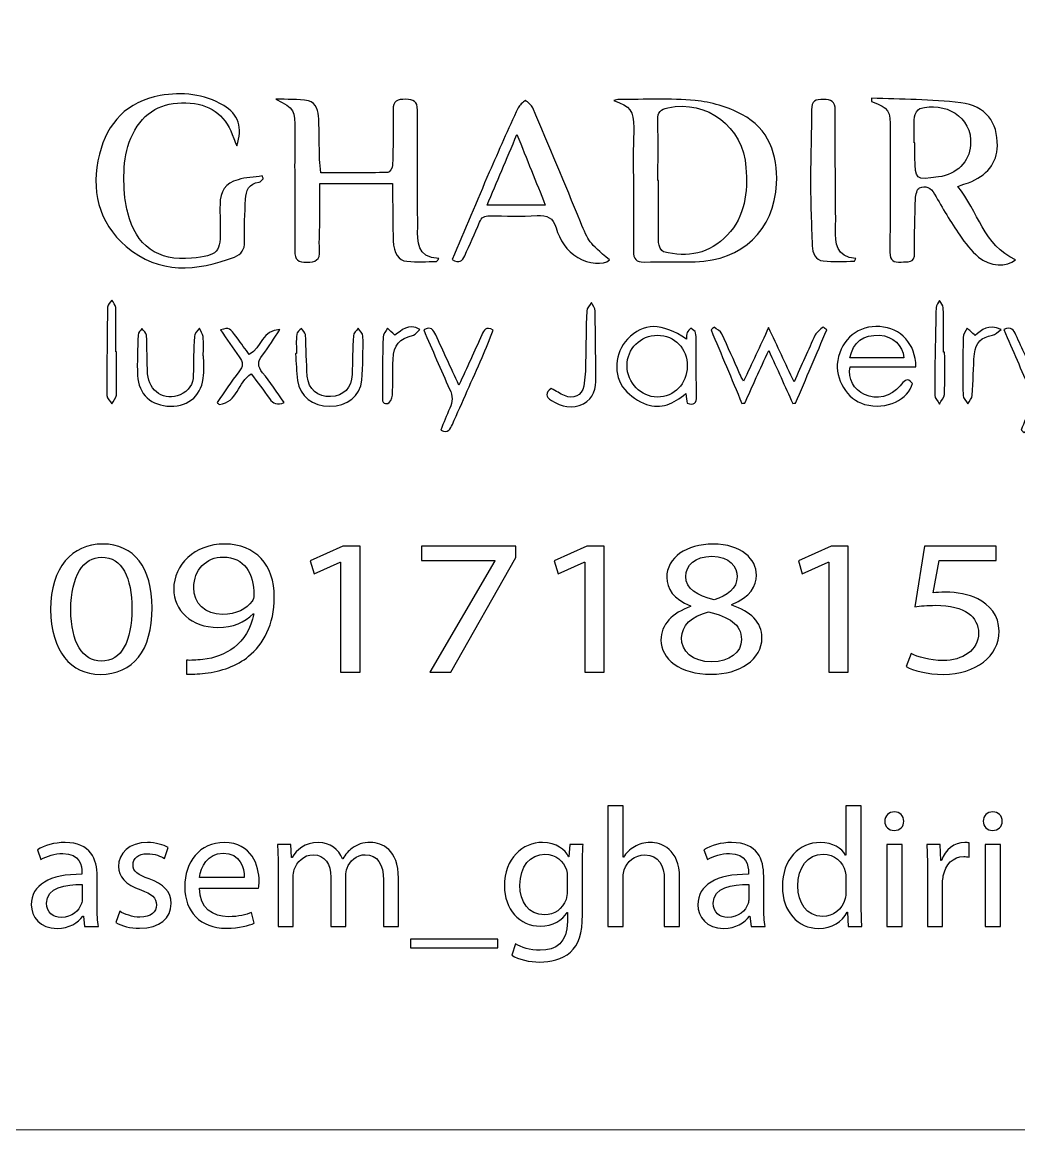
# Model space of a CAD drawing. Header units: millimetres. Extents: x -576 to 618, y 160 to 343.
# Drawn here: x 70.22 to 87.77, y 263.5 to 283 of the extents above; entities that cross this region are included whole.
import ezdxf

# ---------------------------------------------------------------- set-up
doc = ezdxf.new("R2010")
doc.units = ezdxf.units.MM
doc.header["$MEASUREMENT"] = 0
doc.layers.add('Layer 1', color=7, linetype='Continuous')

msp = doc.modelspace()

# ---------------------------------------------------------------- linework, layer by layer
at = {"layer": 'Layer 1', "color": 250, "lineweight": 18}
msp.add_open_spline([(63.3217, 303.3001), (63.3217, 303.3001), (97.1517, 303.3001), (97.1517, 303.3001), (98.7957, 303.3001), (100.1367, 301.9591), (100.1367, 300.3151), (100.1367, 300.3151), (100.1367, 266.4851), (100.1367, 266.4851), (100.1367, 264.8411), (98.7957, 263.5001), (97.1517, 263.5001), (97.1517, 263.5001), (63.3217, 263.5001), (63.3217, 263.5001), (61.6777, 263.5001), (60.3367, 264.8411), (60.3367, 266.4851), (60.3367, 266.4851), (60.3367, 300.3151), (60.3367, 300.3151), (60.3367, 301.9591), (61.6777, 303.3001), (63.3217, 303.3001)], degree=3, knots=[0, 0, 0, 0, 0.125, 0.125, 0.125, 0.25, 0.25, 0.25, 0.375, 0.375, 0.375, 0.5, 0.5, 0.5, 0.625, 0.625, 0.625, 0.75, 0.75, 0.75, 0.875, 0.875, 0.875, 1, 1, 1, 1], dxfattribs=at)
at = {"layer": 'Layer 1', "color": 230}
for points, knots in [([(73.998, 280.8265), (73.9802, 280.87), (73.9593, 280.9121), (73.9449, 280.9566), (73.8239, 281.3286), (73.5755, 281.5452), (73.1805, 281.5773), (72.7618, 281.6116), (72.4192, 281.4771), (72.2039, 281.1002), (71.9911, 280.7283), (71.9954, 280.3196), (72.0305, 279.9099), (72.0383, 279.8203), (72.0613, 279.7317), (72.0822, 279.644), (72.2174, 279.0684), (72.6126, 278.7875), (73.2026, 278.8465), (73.6778, 278.8946), (73.7172, 278.9389), (73.7072, 279.4122), (73.7047, 279.5367), (73.7028, 279.6616), (73.7044, 279.786), (73.7066, 280.0269), (73.7958, 280.1642), (74.0211, 280.2287), (74.158, 280.2678), (74.3044, 280.2733), (74.4463, 280.2939), (74.4529, 280.2768), (74.4594, 280.2602), (74.466, 280.2431), (74.442, 280.2222), (74.4195, 280.1851), (74.3933, 280.1826), (74.2111, 280.1632), (74.1606, 280.0366), (74.153, 279.8852), (74.1406, 279.6365), (74.13, 279.3869), (74.1353, 279.1376), (74.1381, 278.9966), (74.086, 278.9158), (73.958, 278.8674), (73.2912, 278.6141), (72.6332, 278.5564), (72.0526, 279.0524), (71.5524, 279.4802), (71.4298, 280.0547), (71.5812, 280.6756), (71.7172, 281.2321), (72.0716, 281.6081), (72.651, 281.709), (73.0355, 281.776), (73.4198, 281.7408), (73.7689, 281.5352), (74.0223, 281.3853), (74.1153, 281.138), (73.998, 280.8265)], [0, 0, 0, 0, 0.05, 0.05, 0.05, 0.1, 0.1, 0.1, 0.15, 0.15, 0.15, 0.2, 0.2, 0.2, 0.25, 0.25, 0.25, 0.3, 0.3, 0.3, 0.35, 0.35, 0.35, 0.4, 0.4, 0.4, 0.45, 0.45, 0.45, 0.5, 0.5, 0.5, 0.55, 0.55, 0.55, 0.6, 0.6, 0.6, 0.65, 0.65, 0.65, 0.7, 0.7, 0.7, 0.75, 0.75, 0.75, 0.8, 0.8, 0.8, 0.85, 0.85, 0.85, 0.9, 0.9, 0.9, 0.95, 0.95, 0.95, 1, 1, 1, 1]), ([(77.5177, 278.7875), (77.3436, 278.7875), (77.1686, 278.776), (76.996, 278.7913), (76.8466, 278.8043), (76.7627, 278.9345), (76.7542, 279.1517), (76.7436, 279.4234), (76.7455, 279.6958), (76.7427, 279.9682), (76.7421, 280.029), (76.7427, 280.0899), (76.7427, 280.1601), (76.7427, 280.1601), (75.4625, 280.1601), (75.4625, 280.1601), (75.4625, 279.9494), (75.4638, 279.7466), (75.4622, 279.5442), (75.4606, 279.357), (75.4457, 279.1694), (75.4563, 278.9828), (75.4659, 278.8088), (75.3861, 278.7776), (75.2335, 278.7766), (75.0831, 278.7753), (75.0185, 278.8159), (75.0204, 278.976), (75.0254, 279.4746), (75.0191, 279.9738), (75.0185, 280.4727), (75.0185, 280.6771), (75.0229, 280.8811), (75.0232, 281.0852), (75.0238, 281.4611), (75.0176, 281.4702), (74.6865, 281.6478), (74.8784, 281.639), (75.0746, 281.6518), (75.2609, 281.6147), (75.4073, 281.5853), (75.4354, 281.4312), (75.4413, 281.2977), (75.4519, 281.0596), (75.4516, 280.8215), (75.4581, 280.5835), (75.4603, 280.5108), (75.4697, 280.439), (75.4769, 280.3497), (75.8787, 280.3497), (76.2687, 280.347), (76.6584, 280.3554), (76.6884, 280.356), (76.7402, 280.4369), (76.7417, 280.4818), (76.7517, 280.8047), (76.7599, 281.1282), (76.7515, 281.4509), (76.7468, 281.6243), (76.8338, 281.6437), (76.9717, 281.6437), (77.1087, 281.6437), (77.181, 281.611), (77.1801, 281.4533), (77.1767, 280.7673), (77.1839, 280.0811), (77.1842, 279.3947), (77.1842, 279.1342), (77.1567, 278.8621), (77.5561, 278.8384), (77.5433, 278.8212), (77.5306, 278.8047), (77.5177, 278.7875)], [0, 0, 0, 0, 0.0416667, 0.0416667, 0.0416667, 0.0833333, 0.0833333, 0.0833333, 0.125, 0.125, 0.125, 0.1666667, 0.1666667, 0.1666667, 0.2083333, 0.2083333, 0.2083333, 0.25, 0.25, 0.25, 0.2916667, 0.2916667, 0.2916667, 0.3333333, 0.3333333, 0.3333333, 0.375, 0.375, 0.375, 0.4166667, 0.4166667, 0.4166667, 0.4583333, 0.4583333, 0.4583333, 0.5, 0.5, 0.5, 0.5416667, 0.5416667, 0.5416667, 0.5833333, 0.5833333, 0.5833333, 0.625, 0.625, 0.625, 0.6666667, 0.6666667, 0.6666667, 0.7083333, 0.7083333, 0.7083333, 0.75, 0.75, 0.75, 0.7916667, 0.7916667, 0.7916667, 0.8333333, 0.8333333, 0.8333333, 0.875, 0.875, 0.875, 0.9166667, 0.9166667, 0.9166667, 0.9583333, 0.9583333, 0.9583333, 1, 1, 1, 1]), ([(77.7905, 278.8221), (78.0117, 279.3426), (78.226, 279.853), (78.4457, 280.361), (78.6098, 280.7401), (78.779, 281.1173), (78.952, 281.4924), (78.9771, 281.5467), (79.0363, 281.585), (79.0797, 281.6306), (79.124, 281.5844), (79.1864, 281.546), (79.2101, 281.4908), (79.494, 280.8247), (79.7755, 280.1575), (80.0507, 279.4877), (80.1976, 279.1304), (80.1917, 279.128), (80.5636, 278.8147), (80.4529, 278.7208), (80.1923, 278.7429), (80.0039, 278.8574), (79.803, 278.9791), (79.6862, 279.1666), (79.621, 279.3804), (79.5661, 279.561), (79.4632, 279.6063), (79.2859, 279.5965), (79.0092, 279.5816), (78.7308, 279.5894), (78.4532, 279.5944), (78.3611, 279.5959), (78.3099, 279.566), (78.2741, 279.4789), (78.192, 279.2802), (78.0984, 279.0864), (78.0123, 278.8895), (77.9721, 278.7975), (77.919, 278.7492), (77.7905, 278.8221)], [0, 0, 0, 0, 0.0769231, 0.0769231, 0.0769231, 0.1538462, 0.1538462, 0.1538462, 0.2307692, 0.2307692, 0.2307692, 0.3076923, 0.3076923, 0.3076923, 0.3846154, 0.3846154, 0.3846154, 0.4615385, 0.4615385, 0.4615385, 0.5384615, 0.5384615, 0.5384615, 0.6153846, 0.6153846, 0.6153846, 0.6923077, 0.6923077, 0.6923077, 0.7692308, 0.7692308, 0.7692308, 0.8461538, 0.8461538, 0.8461538, 0.9230769, 0.9230769, 0.9230769, 1, 1, 1, 1]), ([(80.6398, 281.6248), (80.6707, 281.6304), (80.7013, 281.641), (80.7318, 281.6407), (81.1793, 281.6386), (81.6292, 281.6635), (82.0725, 281.6217), (82.3521, 281.5951), (82.6442, 281.5097), (82.8916, 281.3774), (83.3652, 281.125), (83.5293, 280.6704), (83.5022, 280.1583), (83.4582, 279.3337), (82.9, 278.8076), (82.0709, 278.7852), (81.7715, 278.7768), (81.471, 278.7876), (81.1711, 278.7786), (81.0277, 278.7745), (80.9833, 278.8348), (80.9836, 278.9686), (80.9852, 279.5518), (80.9808, 280.1349), (80.9799, 280.7178), (80.9799, 280.8594), (80.9893, 281.0008), (80.9873, 281.1424), (80.9833, 281.4466), (80.9312, 281.5134), (80.6398, 281.6248)], [0, 0, 0, 0, 0.1, 0.1, 0.1, 0.2, 0.2, 0.2, 0.3, 0.3, 0.3, 0.4, 0.4, 0.4, 0.5, 0.5, 0.5, 0.6, 0.6, 0.6, 0.7, 0.7, 0.7, 0.8, 0.8, 0.8, 0.9, 0.9, 0.9, 1, 1, 1, 1]), ([(81.4142, 280.2117), (81.4142, 280.2117), (81.4227, 280.2117), (81.4227, 280.2117), (81.4227, 279.8494), (81.4188, 279.4869), (81.4267, 279.1246), (81.4282, 279.0663), (81.4723, 278.968), (81.5131, 278.958), (81.9362, 278.8569), (82.3262, 278.9181), (82.6358, 279.2498), (82.9509, 279.587), (82.9958, 280.0073), (82.9642, 280.4407), (82.9115, 281.1646), (82.28, 281.6413), (81.5887, 281.495), (81.4607, 281.4681), (81.4082, 281.4176), (81.4114, 281.2819), (81.4202, 280.9252), (81.4142, 280.5686), (81.4142, 280.2117)], [0, 0, 0, 0, 0.125, 0.125, 0.125, 0.25, 0.25, 0.25, 0.375, 0.375, 0.375, 0.5, 0.5, 0.5, 0.625, 0.625, 0.625, 0.75, 0.75, 0.75, 0.875, 0.875, 0.875, 1, 1, 1, 1]), ([(84.8741, 278.7924), (84.6909, 278.7924), (84.5056, 278.7777), (84.3243, 278.7974), (84.1873, 278.812), (84.1355, 278.9353), (84.1306, 279.0616), (84.1162, 279.4408), (84.1015, 279.8199), (84.1006, 280.1989), (84.1, 280.6183), (84.1187, 281.037), (84.119, 281.4564), (84.1193, 281.6124), (84.1902, 281.6457), (84.3281, 281.6432), (84.4651, 281.6408), (84.5359, 281.6071), (84.5353, 281.451), (84.5324, 280.8165), (84.5402, 280.1821), (84.5433, 279.5475), (84.5437, 279.4854), (84.5424, 279.423), (84.5418, 279.3606), (84.539, 279.111), (84.5465, 278.8679), (84.8997, 278.8402), (84.8913, 278.8245), (84.8825, 278.8086), (84.8741, 278.7924)], [0, 0, 0, 0, 0.1, 0.1, 0.1, 0.2, 0.2, 0.2, 0.3, 0.3, 0.3, 0.4, 0.4, 0.4, 0.5, 0.5, 0.5, 0.6, 0.6, 0.6, 0.7, 0.7, 0.7, 0.8, 0.8, 0.8, 0.9, 0.9, 0.9, 1, 1, 1, 1]), ([(85.1761, 281.6631), (85.6994, 281.6394), (86.2267, 281.6482), (86.7446, 281.5823), (87.1921, 281.5253), (87.397, 281.2382), (87.3908, 280.8248), (87.3864, 280.5249), (87.2026, 280.2906), (86.8815, 280.1758), (86.8301, 280.1574), (86.778, 280.1402), (86.6953, 280.1115), (87.046, 279.6719), (87.1505, 279.0744), (87.709, 278.8173), (87.5587, 278.6831), (87.2557, 278.6965), (87.0582, 278.8672), (86.9315, 278.9761), (86.822, 279.1115), (86.7281, 279.2506), (86.5699, 279.485), (86.4216, 279.7271), (86.2862, 279.9754), (86.2198, 280.0971), (86.125, 280.1255), (86.0219, 280.0865), (85.9786, 280.07), (85.9512, 279.963), (85.9486, 279.8956), (85.9368, 279.5789), (85.9284, 279.2613), (85.9337, 278.9445), (85.9374, 278.7486), (85.8098, 278.7873), (85.6947, 278.7789), (85.5655, 278.7699), (85.4962, 278.8005), (85.4978, 278.9521), (85.5037, 279.6656), (85.4999, 280.3795), (85.5015, 281.0931), (85.5025, 281.4616), (85.4925, 281.4797), (85.1727, 281.6057), (85.1739, 281.6248), (85.1748, 281.6441), (85.1761, 281.6631)], [0, 0, 0, 0, 0.0625, 0.0625, 0.0625, 0.125, 0.125, 0.125, 0.1875, 0.1875, 0.1875, 0.25, 0.25, 0.25, 0.3125, 0.3125, 0.3125, 0.375, 0.375, 0.375, 0.4375, 0.4375, 0.4375, 0.5, 0.5, 0.5, 0.5625, 0.5625, 0.5625, 0.625, 0.625, 0.625, 0.6875, 0.6875, 0.6875, 0.75, 0.75, 0.75, 0.8125, 0.8125, 0.8125, 0.875, 0.875, 0.875, 0.9375, 0.9375, 0.9375, 1, 1, 1, 1]), ([(85.9271, 280.8759), (85.9271, 280.8759), (85.9377, 280.8759), (85.9377, 280.8759), (85.9377, 280.7913), (85.9365, 280.7065), (85.938, 280.622), (85.9453, 280.2229), (85.9455, 280.2229), (86.3542, 280.2775), (86.6732, 280.3202), (86.8968, 280.5433), (86.9187, 280.8363), (86.9568, 281.3546), (86.4475, 281.6026), (86.0254, 281.4816), (85.9821, 281.4691), (85.9361, 281.3867), (85.9318, 281.3331), (85.919, 281.1814), (85.9271, 281.0282), (85.9271, 280.8759)], [0, 0, 0, 0, 0.1428571, 0.1428571, 0.1428571, 0.2857143, 0.2857143, 0.2857143, 0.4285714, 0.4285714, 0.4285714, 0.5714286, 0.5714286, 0.5714286, 0.7142857, 0.7142857, 0.7142857, 0.8571429, 0.8571429, 0.8571429, 1, 1, 1, 1]), ([(78.9324, 281.0237), (78.7455, 280.5825), (78.5786, 280.1879), (78.4073, 279.7828), (78.4073, 279.7828), (79.4313, 279.7828), (79.4313, 279.7828), (79.2663, 280.1931), (79.1093, 280.5838), (78.9324, 281.0237)], [0, 0, 0, 0, 0.3333333, 0.3333333, 0.3333333, 0.6666667, 0.6666667, 0.6666667, 1, 1, 1, 1]), ([(71.8829, 277.1994), (71.8829, 276.9452), (71.8876, 276.6905), (71.8791, 276.4365), (71.8773, 276.3835), (71.8277, 276.3321), (71.7999, 276.2799), (71.7696, 276.3286), (71.7138, 276.3773), (71.7135, 276.4263), (71.711, 276.946), (71.7153, 277.4662), (71.7247, 277.986), (71.7253, 278.0278), (71.7743, 278.069), (71.8011, 278.1101), (71.8242, 278.0665), (71.8664, 278.0235), (71.8676, 277.9794), (71.8738, 277.7196), (71.8705, 277.4593), (71.8705, 277.1994), (71.8705, 277.1994), (71.8829, 277.1994), (71.8829, 277.1994)], [0, 0, 0, 0, 0.125, 0.125, 0.125, 0.25, 0.25, 0.25, 0.375, 0.375, 0.375, 0.5, 0.5, 0.5, 0.625, 0.625, 0.625, 0.75, 0.75, 0.75, 0.875, 0.875, 0.875, 1, 1, 1, 1]), ([(86.4622, 277.1915), (86.4622, 276.9425), (86.4678, 276.6932), (86.4581, 276.4446), (86.4559, 276.3884), (86.401, 276.3344), (86.3705, 276.2792), (86.3411, 276.331), (86.2866, 276.3827), (86.2866, 276.4342), (86.2884, 276.9494), (86.2984, 277.4645), (86.3109, 277.979), (86.3121, 278.0202), (86.3517, 278.0604), (86.3739, 278.101), (86.3963, 278.058), (86.4372, 278.0159), (86.4382, 277.9724), (86.4441, 277.7122), (86.4413, 277.4517), (86.4413, 277.1915), (86.4413, 277.1915), (86.4622, 277.1915), (86.4622, 277.1915)], [0, 0, 0, 0, 0.125, 0.125, 0.125, 0.25, 0.25, 0.25, 0.375, 0.375, 0.375, 0.5, 0.5, 0.5, 0.625, 0.625, 0.625, 0.75, 0.75, 0.75, 0.875, 0.875, 0.875, 1, 1, 1, 1]), ([(79.5364, 276.5547), (79.6209, 276.5075), (79.6917, 276.4595), (79.7688, 276.4264), (79.9261, 276.3588), (80.0727, 276.4258), (80.1073, 276.5943), (80.1354, 276.7309), (80.1376, 276.8739), (80.1414, 277.0149), (80.1495, 277.3144), (80.1473, 277.6142), (80.1595, 277.9138), (80.1616, 277.9656), (80.2153, 278.0159), (80.2453, 278.0664), (80.2671, 278.0161), (80.3067, 277.9659), (80.308, 277.9154), (80.3164, 277.525), (80.317, 277.1347), (80.3213, 276.744), (80.3236, 276.5534), (80.2876, 276.3768), (80.1008, 276.2826), (79.9051, 276.1844), (79.7167, 276.2308), (79.5379, 276.3413), (79.4319, 276.4071), (79.4281, 276.4742), (79.5364, 276.5547)], [0, 0, 0, 0, 0.1, 0.1, 0.1, 0.2, 0.2, 0.2, 0.3, 0.3, 0.3, 0.4, 0.4, 0.4, 0.5, 0.5, 0.5, 0.6, 0.6, 0.6, 0.7, 0.7, 0.7, 0.8, 0.8, 0.8, 0.9, 0.9, 0.9, 1, 1, 1, 1]), ([(81.9155, 277.4208), (81.9202, 277.472), (81.9158, 277.5088), (81.9286, 277.5372), (81.942, 277.5668), (81.9722, 277.5884), (81.9957, 277.6137), (82.0241, 277.5866), (82.0731, 277.5619), (82.078, 277.5307), (82.0915, 277.4473), (82.0874, 277.3616), (82.088, 277.2764), (82.0896, 276.9881), (82.089, 276.6995), (82.0927, 276.4109), (82.0939, 276.2979), (82.0527, 276.252), (81.9301, 276.2948), (81.923, 276.3404), (81.9155, 276.3894), (81.9042, 276.4621), (81.6959, 276.2845), (81.4649, 276.1819), (81.211, 276.2726), (81.0696, 276.3232), (80.9274, 276.4199), (80.8297, 276.5342), (80.6166, 276.7837), (80.6515, 277.1843), (80.878, 277.4205), (81.1573, 277.7126), (81.4786, 277.7169), (81.9155, 277.4208)], [0, 0, 0, 0, 0.0909091, 0.0909091, 0.0909091, 0.1818182, 0.1818182, 0.1818182, 0.2727273, 0.2727273, 0.2727273, 0.3636364, 0.3636364, 0.3636364, 0.4545455, 0.4545455, 0.4545455, 0.5454545, 0.5454545, 0.5454545, 0.6363636, 0.6363636, 0.6363636, 0.7272727, 0.7272727, 0.7272727, 0.8181818, 0.8181818, 0.8181818, 0.9090909, 0.9090909, 0.9090909, 1, 1, 1, 1]), ([(73.4159, 277.1272), (73.4159, 277.0142), (73.4218, 276.9004), (73.4149, 276.7881), (73.394, 276.4458), (73.1675, 276.2361), (72.8296, 276.2398), (72.496, 276.2439), (72.2667, 276.4508), (72.2526, 276.7815), (72.2424, 277.0183), (72.2526, 277.2564), (72.262, 277.4939), (72.2636, 277.5338), (72.3051, 277.5721), (72.3285, 277.6111), (72.3572, 277.5705), (72.4084, 277.5313), (72.4105, 277.4892), (72.4231, 277.2636), (72.4146, 277.0364), (72.4296, 276.8108), (72.4505, 276.4973), (72.7291, 276.3235), (73.0043, 276.4433), (73.1541, 276.5085), (73.2305, 276.6261), (73.2343, 276.7883), (73.2402, 277.0149), (73.238, 277.2411), (73.2521, 277.467), (73.2549, 277.5176), (73.3098, 277.565), (73.341, 277.6142), (73.364, 277.5646), (73.4028, 277.517), (73.4071, 277.4661), (73.4175, 277.354), (73.4102, 277.2402), (73.4102, 277.1272), (73.4102, 277.1272), (73.4159, 277.1272), (73.4159, 277.1272)], [0, 0, 0, 0, 0.0714286, 0.0714286, 0.0714286, 0.1428571, 0.1428571, 0.1428571, 0.2142857, 0.2142857, 0.2142857, 0.2857143, 0.2857143, 0.2857143, 0.3571429, 0.3571429, 0.3571429, 0.4285714, 0.4285714, 0.4285714, 0.5, 0.5, 0.5, 0.5714286, 0.5714286, 0.5714286, 0.6428571, 0.6428571, 0.6428571, 0.7142857, 0.7142857, 0.7142857, 0.7857143, 0.7857143, 0.7857143, 0.8571429, 0.8571429, 0.8571429, 0.9285714, 0.9285714, 0.9285714, 1, 1, 1, 1]), ([(74.8351, 276.3048), (74.7138, 276.2524), (74.6401, 276.2817), (74.5749, 276.375), (74.4716, 276.5229), (74.3593, 276.6646), (74.251, 276.8087), (74.0233, 276.6696), (74.0068, 276.3058), (73.6945, 276.2693), (73.68, 276.2814), (73.6657, 276.2936), (73.6517, 276.3054), (73.7793, 276.4868), (73.9004, 276.6733), (74.037, 276.8471), (74.1122, 276.9432), (74.1187, 277.0143), (74.0429, 277.1123), (73.9265, 277.263), (73.8236, 277.4246), (73.7122, 277.5853), (73.872, 277.6284), (73.8716, 277.628), (74.0058, 277.4415), (74.0773, 277.3417), (74.1512, 277.2437), (74.2204, 277.1497), (74.4352, 277.2745), (74.4501, 277.5882), (74.7593, 277.59), (74.6576, 277.4393), (74.5631, 277.2827), (74.4514, 277.1397), (74.364, 277.0278), (74.3628, 276.9416), (74.453, 276.8303), (74.5871, 276.6643), (74.705, 276.4855), (74.8351, 276.3048)], [0, 0, 0, 0, 0.0769231, 0.0769231, 0.0769231, 0.1538462, 0.1538462, 0.1538462, 0.2307692, 0.2307692, 0.2307692, 0.3076923, 0.3076923, 0.3076923, 0.3846154, 0.3846154, 0.3846154, 0.4615385, 0.4615385, 0.4615385, 0.5384615, 0.5384615, 0.5384615, 0.6153846, 0.6153846, 0.6153846, 0.6923077, 0.6923077, 0.6923077, 0.7692308, 0.7692308, 0.7692308, 0.8461538, 0.8461538, 0.8461538, 0.9230769, 0.9230769, 0.9230769, 1, 1, 1, 1]), ([(75.0498, 277.1662), (75.0498, 277.2795), (75.043, 277.3937), (75.0539, 277.506), (75.0573, 277.5428), (75.1078, 277.5752), (75.1366, 277.6096), (75.1618, 277.5734), (75.2068, 277.5382), (75.2093, 277.5004), (75.2242, 277.2576), (75.2215, 277.0133), (75.2411, 276.7706), (75.2601, 276.5357), (75.4267, 276.3971), (75.6504, 276.4087), (75.8801, 276.4202), (76.0208, 276.5628), (76.0305, 276.8014), (76.0392, 277.028), (76.0376, 277.2548), (76.0517, 277.481), (76.0545, 277.5272), (76.1069, 277.5703), (76.1362, 277.6146), (76.1659, 277.5687), (76.2208, 277.5225), (76.2211, 277.4761), (76.2226, 277.2162), (76.2245, 276.9547), (76.2005, 276.6964), (76.1743, 276.4158), (75.9428, 276.2402), (75.6386, 276.2405), (75.3303, 276.2408), (75.1091, 276.4121), (75.0704, 276.6923), (75.0492, 276.8486), (75.0445, 277.0074), (75.0326, 277.1653), (75.0383, 277.1656), (75.0439, 277.1659), (75.0498, 277.1662)], [0, 0, 0, 0, 0.0714286, 0.0714286, 0.0714286, 0.1428571, 0.1428571, 0.1428571, 0.2142857, 0.2142857, 0.2142857, 0.2857143, 0.2857143, 0.2857143, 0.3571429, 0.3571429, 0.3571429, 0.4285714, 0.4285714, 0.4285714, 0.5, 0.5, 0.5, 0.5714286, 0.5714286, 0.5714286, 0.6428571, 0.6428571, 0.6428571, 0.7142857, 0.7142857, 0.7142857, 0.7857143, 0.7857143, 0.7857143, 0.8571429, 0.8571429, 0.8571429, 0.9285714, 0.9285714, 0.9285714, 1, 1, 1, 1]), ([(76.7844, 277.4925), (76.9015, 277.5736), (77.0154, 277.7078), (77.2235, 277.5912), (77.1798, 277.5522), (77.1492, 277.5025), (77.1083, 277.4917), (76.8503, 277.4223), (76.7658, 277.3316), (76.7523, 277.0623), (76.7417, 276.8535), (76.7501, 276.6439), (76.7383, 276.4352), (76.7352, 276.3824), (76.6925, 276.2931), (76.6574, 276.2882), (76.5395, 276.2701), (76.5655, 276.3746), (76.5655, 276.4408), (76.5648, 276.7802), (76.5651, 277.1194), (76.5745, 277.4582), (76.5761, 277.5113), (76.6257, 277.5628), (76.6531, 277.6149), (76.6927, 277.5781), (76.7321, 277.5413), (76.7844, 277.4925)], [0, 0, 0, 0, 0.1111111, 0.1111111, 0.1111111, 0.2222222, 0.2222222, 0.2222222, 0.3333333, 0.3333333, 0.3333333, 0.4444444, 0.4444444, 0.4444444, 0.5555556, 0.5555556, 0.5555556, 0.6666667, 0.6666667, 0.6666667, 0.7777778, 0.7777778, 0.7777778, 0.8888889, 0.8888889, 0.8888889, 1, 1, 1, 1]), ([(78.5153, 277.58), (78.4498, 277.4187), (78.3877, 277.2567), (78.3181, 277.0976), (78.1455, 276.7042), (77.9702, 276.312), (77.7948, 275.9198), (77.7605, 275.8431), (77.7281, 275.756), (77.5892, 275.8184), (77.6426, 275.9482), (77.69, 276.0786), (77.7499, 276.2037), (77.8058, 276.3201), (77.802, 276.4231), (77.7474, 276.5419), (77.5892, 276.8846), (77.4432, 277.2328), (77.2904, 277.5835), (77.4176, 277.6558), (77.4617, 277.585), (77.5022, 277.4961), (77.6329, 277.2097), (77.7658, 276.9242), (77.9116, 276.6091), (78.0544, 276.9242), (78.1839, 277.2106), (78.3144, 277.4964), (78.3503, 277.5744), (78.3849, 277.6596), (78.5153, 277.58)], [0, 0, 0, 0, 0.1, 0.1, 0.1, 0.2, 0.2, 0.2, 0.3, 0.3, 0.3, 0.4, 0.4, 0.4, 0.5, 0.5, 0.5, 0.6, 0.6, 0.6, 0.7, 0.7, 0.7, 0.8, 0.8, 0.8, 0.9, 0.9, 0.9, 1, 1, 1, 1]), ([(83.3643, 277.2238), (83.2117, 276.8875), (83.0766, 276.5908), (82.9418, 276.294), (82.9256, 276.2924), (82.909, 276.2912), (82.8925, 276.29), (82.7116, 276.7218), (82.5302, 277.1533), (82.349, 277.5851), (82.368, 277.6004), (82.3864, 277.616), (82.4052, 277.6317), (82.4507, 277.5927), (82.5153, 277.5627), (82.539, 277.5131), (82.6491, 277.2831), (82.7475, 277.0482), (82.8507, 276.8151), (82.8685, 276.7754), (82.8909, 276.738), (82.9225, 276.6784), (83.0694, 276.9945), (83.2068, 277.2903), (83.3634, 277.6266), (83.5191, 277.2925), (83.6576, 276.9945), (83.8099, 276.6675), (83.9424, 276.9633), (84.0585, 277.2322), (84.1846, 277.4965), (84.211, 277.5521), (84.2757, 277.5889), (84.3225, 277.6344), (84.3446, 277.6191), (84.3664, 277.6035), (84.388, 277.588), (84.2045, 277.1561), (84.0208, 276.7243), (83.8373, 276.2931), (83.8205, 276.2922), (83.8033, 276.2912), (83.7868, 276.2906), (83.651, 276.5901), (83.5153, 276.8896), (83.3643, 277.2238)], [0, 0, 0, 0, 0.0666667, 0.0666667, 0.0666667, 0.1333333, 0.1333333, 0.1333333, 0.2, 0.2, 0.2, 0.2666667, 0.2666667, 0.2666667, 0.3333333, 0.3333333, 0.3333333, 0.4, 0.4, 0.4, 0.4666667, 0.4666667, 0.4666667, 0.5333333, 0.5333333, 0.5333333, 0.6, 0.6, 0.6, 0.6666667, 0.6666667, 0.6666667, 0.7333333, 0.7333333, 0.7333333, 0.8, 0.8, 0.8, 0.8666667, 0.8666667, 0.8666667, 0.9333333, 0.9333333, 0.9333333, 1, 1, 1, 1]), ([(85.9568, 276.9359), (85.9568, 276.9359), (84.7971, 276.9359), (84.7971, 276.9359), (84.7599, 276.7187), (84.8589, 276.5362), (85.0529, 276.4448), (85.2607, 276.3465), (85.5175, 276.4071), (85.6804, 276.5989), (85.7449, 276.675), (85.7974, 276.7646), (85.8966, 276.6414), (85.8223, 276.3643), (85.4479, 276.1668), (85.0529, 276.2729), (84.7452, 276.3556), (84.5222, 276.7187), (84.5799, 277.0423), (84.6488, 277.4274), (84.9459, 277.6682), (85.32, 277.6417), (85.6913, 277.6155), (85.9518, 277.3368), (85.9568, 276.9359)], [0, 0, 0, 0, 0.125, 0.125, 0.125, 0.25, 0.25, 0.25, 0.375, 0.375, 0.375, 0.5, 0.5, 0.5, 0.625, 0.625, 0.625, 0.75, 0.75, 0.75, 0.875, 0.875, 0.875, 1, 1, 1, 1]), ([(87.0003, 277.4847), (87.111, 277.5866), (87.2324, 277.6896), (87.4552, 277.5895), (87.3894, 277.5452), (87.351, 277.5012), (87.3054, 277.4921), (87.1055, 277.4522), (87.0069, 277.3692), (86.9862, 277.1598), (86.9628, 276.919), (86.9672, 276.6753), (86.9491, 276.4334), (86.945, 276.3811), (86.897, 276.3317), (86.8692, 276.2809), (86.8399, 276.3311), (86.7863, 276.3807), (86.7857, 276.4316), (86.7791, 276.7704), (86.7806, 277.1096), (86.7878, 277.4484), (86.789, 277.5046), (86.8327, 277.5598), (86.8568, 277.6154), (86.9001, 277.576), (86.9429, 277.5368), (87.0003, 277.4847)], [0, 0, 0, 0, 0.1111111, 0.1111111, 0.1111111, 0.2222222, 0.2222222, 0.2222222, 0.3333333, 0.3333333, 0.3333333, 0.4444444, 0.4444444, 0.4444444, 0.5555556, 0.5555556, 0.5555556, 0.6666667, 0.6666667, 0.6666667, 0.7777778, 0.7777778, 0.7777778, 0.8888889, 0.8888889, 0.8888889, 1, 1, 1, 1]), ([(87.5021, 277.5885), (87.6378, 277.6525), (87.6788, 277.5758), (87.7158, 277.4962), (87.8275, 277.2553), (87.9377, 277.0132), (88.0494, 276.772), (88.07, 276.7271), (88.094, 276.684), (88.1296, 276.6141), (88.2709, 276.9264), (88.3976, 277.2154), (88.5343, 277.4993), (88.5614, 277.5552), (88.6275, 277.5923), (88.6759, 277.6379), (88.6912, 277.626), (88.7061, 277.6138), (88.7218, 277.6019), (88.7114, 277.5611), (88.7071, 277.5174), (88.6906, 277.4796), (88.46, 276.9514), (88.2298, 276.4232), (87.9933, 275.8977), (87.9708, 275.8481), (87.9053, 275.8178), (87.8597, 275.7786), (87.8432, 275.7926), (87.8263, 275.8066), (87.8091, 275.8207), (87.8634, 275.9539), (87.9124, 276.0893), (87.9739, 276.2191), (88.0238, 276.3249), (88.0213, 276.4163), (87.9717, 276.5243), (87.8107, 276.8722), (87.6613, 277.2254), (87.5021, 277.5885)], [0, 0, 0, 0, 0.0769231, 0.0769231, 0.0769231, 0.1538462, 0.1538462, 0.1538462, 0.2307692, 0.2307692, 0.2307692, 0.3076923, 0.3076923, 0.3076923, 0.3846154, 0.3846154, 0.3846154, 0.4615385, 0.4615385, 0.4615385, 0.5384615, 0.5384615, 0.5384615, 0.6153846, 0.6153846, 0.6153846, 0.6923077, 0.6923077, 0.6923077, 0.7692308, 0.7692308, 0.7692308, 0.8461538, 0.8461538, 0.8461538, 0.9230769, 0.9230769, 0.9230769, 1, 1, 1, 1]), ([(81.4066, 277.4898), (81.1071, 277.4917), (80.8696, 277.2539), (80.8696, 276.9519), (80.87, 276.658), (81.1186, 276.4003), (81.4012, 276.4009), (81.7018, 276.4015), (81.9277, 276.6339), (81.9301, 276.9453), (81.9326, 277.2549), (81.7083, 277.4879), (81.4066, 277.4898)], [0, 0, 0, 0, 0.25, 0.25, 0.25, 0.5, 0.5, 0.5, 0.75, 0.75, 0.75, 1, 1, 1, 1]), ([(85.7428, 277.0907), (85.7265, 277.3143), (85.5543, 277.4741), (85.3166, 277.4887), (85.0305, 277.5069), (84.8463, 277.3686), (84.7955, 277.0907), (84.7955, 277.0907), (85.7428, 277.0907), (85.7428, 277.0907)], [0, 0, 0, 0, 0.3333333, 0.3333333, 0.3333333, 0.6666667, 0.6666667, 0.6666667, 1, 1, 1, 1]), ([(72.5079, 272.6904), (72.5079, 271.9363), (72.1759, 271.5197), (71.5924, 271.5197), (71.078, 271.5197), (70.7295, 271.9259), (70.7213, 272.6601), (70.7213, 273.4039), (71.1023, 273.8136), (71.6371, 273.8136), (72.1922, 273.8136), (72.5079, 273.3971), (72.5079, 272.6904)], [0, 0, 0, 0, 0.25, 0.25, 0.25, 0.5, 0.5, 0.5, 0.75, 0.75, 0.75, 1, 1, 1, 1]), ([(73.1126, 271.769), (73.1897, 271.7621), (73.2789, 271.769), (73.4003, 271.779), (73.6068, 271.8034), (73.8015, 271.8748), (73.9513, 271.9943), (74.1258, 272.1275), (74.2512, 272.3219), (74.2998, 272.5846), (74.2998, 272.5846), (74.2877, 272.5846), (74.2877, 272.5846), (74.1419, 272.4345), (73.9314, 272.3459), (73.6677, 272.3459), (73.1937, 272.3459), (72.8898, 272.6464), (72.8898, 273.0251), (72.8898, 273.4448), (73.2505, 273.8136), (73.7894, 273.8136), (74.3282, 273.8136), (74.6605, 273.4448), (74.6605, 272.8785), (74.6605, 272.3902), (74.4658, 272.0489), (74.2066, 271.8373), (74.0041, 271.6701), (73.7245, 271.5677), (73.4408, 271.5403), (73.3114, 271.5232), (73.1978, 271.5197), (73.1126, 271.5232), (73.1126, 271.5232), (73.1126, 271.769), (73.1126, 271.769)], [0, 0, 0, 0, 0.0833333, 0.0833333, 0.0833333, 0.1666667, 0.1666667, 0.1666667, 0.25, 0.25, 0.25, 0.3333333, 0.3333333, 0.3333333, 0.4166667, 0.4166667, 0.4166667, 0.5, 0.5, 0.5, 0.5833333, 0.5833333, 0.5833333, 0.6666667, 0.6666667, 0.6666667, 0.75, 0.75, 0.75, 0.8333333, 0.8333333, 0.8333333, 0.9166667, 0.9166667, 0.9166667, 1, 1, 1, 1]), ([(81.4668, 272.1206), (81.4668, 272.4004), (81.6652, 272.5986), (81.9891, 272.7147), (81.9891, 272.7147), (81.9854, 272.7246), (81.9854, 272.7246), (81.6936, 272.8407), (81.5679, 273.0319), (81.5679, 273.2232), (81.5679, 273.5749), (81.9205, 273.8135), (82.3822, 273.8135), (82.8927, 273.8135), (83.1479, 273.5439), (83.1479, 273.2676), (83.1479, 273.08), (83.0387, 272.8785), (82.7145, 272.7486), (82.7145, 272.7486), (82.7145, 272.7384), (82.7145, 272.7384), (83.0425, 272.6292), (83.2453, 272.4345), (83.2453, 272.1649), (83.2453, 271.7792), (82.8525, 271.52), (82.3501, 271.52), (81.7988, 271.52), (81.4668, 271.7961), (81.4668, 272.1206)], [0, 0, 0, 0, 0.1, 0.1, 0.1, 0.2, 0.2, 0.2, 0.3, 0.3, 0.3, 0.4, 0.4, 0.4, 0.5, 0.5, 0.5, 0.6, 0.6, 0.6, 0.7, 0.7, 0.7, 0.8, 0.8, 0.8, 0.9, 0.9, 0.9, 1, 1, 1, 1]), ([(75.8281, 273.4961), (75.8281, 273.4961), (75.82, 273.4961), (75.82, 273.4961), (75.82, 273.4961), (75.3623, 273.288), (75.3623, 273.288), (75.3623, 273.288), (75.2933, 273.5167), (75.2933, 273.5167), (75.2933, 273.5167), (75.8686, 273.776), (75.8686, 273.776), (75.8686, 273.776), (76.1725, 273.776), (76.1725, 273.776), (76.1725, 273.776), (76.1725, 271.5573), (76.1725, 271.5573), (76.1725, 271.5573), (75.8281, 271.5573), (75.8281, 271.5573), (75.8281, 271.5573), (75.8281, 273.4961), (75.8281, 273.4961)], [0, 0, 0, 0, 0.125, 0.125, 0.125, 0.25, 0.25, 0.25, 0.375, 0.375, 0.375, 0.5, 0.5, 0.5, 0.625, 0.625, 0.625, 0.75, 0.75, 0.75, 0.875, 0.875, 0.875, 1, 1, 1, 1]), ([(78.9124, 273.7761), (78.9124, 273.7761), (78.9124, 273.578), (78.9124, 273.578), (78.9124, 273.578), (77.7657, 271.5574), (77.7657, 271.5574), (77.7657, 271.5574), (77.3972, 271.5574), (77.3972, 271.5574), (77.3972, 271.5574), (78.5397, 273.5203), (78.5397, 273.5203), (78.5397, 273.5203), (78.5397, 273.5269), (78.5397, 273.5269), (78.5397, 273.5269), (77.2512, 273.5269), (77.2512, 273.5269), (77.2512, 273.5269), (77.2512, 273.7761), (77.2512, 273.7761), (77.2512, 273.7761), (78.9124, 273.7761), (78.9124, 273.7761)], [0, 0, 0, 0, 0.125, 0.125, 0.125, 0.25, 0.25, 0.25, 0.375, 0.375, 0.375, 0.5, 0.5, 0.5, 0.625, 0.625, 0.625, 0.75, 0.75, 0.75, 0.875, 0.875, 0.875, 1, 1, 1, 1]), ([(80.1246, 273.4961), (80.1246, 273.4961), (80.1164, 273.4961), (80.1164, 273.4961), (80.1164, 273.4961), (79.6587, 273.288), (79.6587, 273.288), (79.6587, 273.288), (79.5899, 273.5167), (79.5899, 273.5167), (79.5899, 273.5167), (80.1652, 273.776), (80.1652, 273.776), (80.1652, 273.776), (80.4691, 273.776), (80.4691, 273.776), (80.4691, 273.776), (80.4691, 271.5573), (80.4691, 271.5573), (80.4691, 271.5573), (80.1246, 271.5573), (80.1246, 271.5573), (80.1246, 271.5573), (80.1246, 273.4961), (80.1246, 273.4961)], [0, 0, 0, 0, 0.125, 0.125, 0.125, 0.25, 0.25, 0.25, 0.375, 0.375, 0.375, 0.5, 0.5, 0.5, 0.625, 0.625, 0.625, 0.75, 0.75, 0.75, 0.875, 0.875, 0.875, 1, 1, 1, 1]), ([(84.4212, 273.4961), (84.4212, 273.4961), (84.4132, 273.4961), (84.4132, 273.4961), (84.4132, 273.4961), (83.9554, 273.288), (83.9554, 273.288), (83.9554, 273.288), (83.8865, 273.5167), (83.8865, 273.5167), (83.8865, 273.5167), (84.4618, 273.776), (84.4618, 273.776), (84.4618, 273.776), (84.7657, 273.776), (84.7657, 273.776), (84.7657, 273.776), (84.7657, 271.5573), (84.7657, 271.5573), (84.7657, 271.5573), (84.4212, 271.5573), (84.4212, 271.5573), (84.4212, 271.5573), (84.4212, 273.4961), (84.4212, 273.4961)], [0, 0, 0, 0, 0.125, 0.125, 0.125, 0.25, 0.25, 0.25, 0.375, 0.375, 0.375, 0.5, 0.5, 0.5, 0.625, 0.625, 0.625, 0.75, 0.75, 0.75, 0.875, 0.875, 0.875, 1, 1, 1, 1]), ([(87.3678, 273.5235), (87.3678, 273.5235), (86.3628, 273.5235), (86.3628, 273.5235), (86.3628, 273.5235), (86.2617, 272.9535), (86.2617, 272.9535), (86.3223, 272.96), (86.3791, 272.9672), (86.4764, 272.9672), (86.6789, 272.9672), (86.8814, 272.9298), (87.0437, 272.8477), (87.2502, 272.7488), (87.4203, 272.5575), (87.4203, 272.2777), (87.4203, 271.8439), (87.011, 271.5198), (86.44, 271.5198), (86.1523, 271.5198), (85.9092, 271.5882), (85.7834, 271.6564), (85.7834, 271.6564), (85.8727, 271.8848), (85.8727, 271.8848), (85.9822, 271.8302), (86.1969, 271.762), (86.4359, 271.762), (86.7722, 271.762), (87.0599, 271.9463), (87.0599, 272.2434), (87.0559, 272.5301), (86.8287, 272.7351), (86.302, 272.7351), (86.1523, 272.7351), (86.035, 272.7213), (85.9376, 272.7111), (85.9376, 272.7111), (86.1077, 273.7763), (86.1077, 273.7763), (86.1077, 273.7763), (87.3678, 273.7763), (87.3678, 273.7763), (87.3678, 273.7763), (87.3678, 273.5235), (87.3678, 273.5235)], [0, 0, 0, 0, 0.0666667, 0.0666667, 0.0666667, 0.1333333, 0.1333333, 0.1333333, 0.2, 0.2, 0.2, 0.2666667, 0.2666667, 0.2666667, 0.3333333, 0.3333333, 0.3333333, 0.4, 0.4, 0.4, 0.4666667, 0.4666667, 0.4666667, 0.5333333, 0.5333333, 0.5333333, 0.6, 0.6, 0.6, 0.6666667, 0.6666667, 0.6666667, 0.7333333, 0.7333333, 0.7333333, 0.8, 0.8, 0.8, 0.8666667, 0.8666667, 0.8666667, 0.9333333, 0.9333333, 0.9333333, 1, 1, 1, 1]), ([(71.078, 272.6564), (71.078, 272.0795), (71.2885, 271.7521), (71.6128, 271.7521), (71.9772, 271.7521), (72.1516, 272.1103), (72.1516, 272.6769), (72.1516, 273.223), (71.9856, 273.5814), (71.6168, 273.5814), (71.3048, 273.5814), (71.078, 273.2607), (71.078, 272.6564)], [0, 0, 0, 0, 0.25, 0.25, 0.25, 0.5, 0.5, 0.5, 0.75, 0.75, 0.75, 1, 1, 1, 1]), ([(73.2425, 273.0457), (73.2425, 272.769), (73.4408, 272.5746), (73.7488, 272.5746), (73.9879, 272.5746), (74.1744, 272.6736), (74.2674, 272.8064), (74.2877, 272.8339), (74.2998, 272.8682), (74.2998, 272.916), (74.2998, 273.2947), (74.1339, 273.5852), (73.761, 273.5852), (73.4571, 273.5852), (73.2425, 273.3596), (73.2425, 273.0457)], [0, 0, 0, 0, 0.2, 0.2, 0.2, 0.4, 0.4, 0.4, 0.6, 0.6, 0.6, 0.8, 0.8, 0.8, 1, 1, 1, 1]), ([(81.9043, 273.2435), (81.9043, 273.0217), (82.103, 272.9022), (82.4065, 272.8342), (82.6334, 272.8991), (82.8078, 273.0354), (82.8078, 273.2369), (82.8078, 273.4145), (82.682, 273.5986), (82.3622, 273.5986), (82.0665, 273.5986), (81.9043, 273.4348), (81.9043, 273.2435)], [0, 0, 0, 0, 0.25, 0.25, 0.25, 0.5, 0.5, 0.5, 0.75, 0.75, 0.75, 1, 1, 1, 1]), ([(82.8848, 272.134), (82.8848, 272.4039), (82.6621, 272.5336), (82.3052, 272.6189), (81.9975, 272.544), (81.8316, 272.3733), (81.8316, 272.1615), (81.8194, 271.9365), (82.0219, 271.7383), (82.3579, 271.7383), (82.678, 271.7383), (82.8848, 271.9056), (82.8848, 272.134)], [0, 0, 0, 0, 0.25, 0.25, 0.25, 0.5, 0.5, 0.5, 0.75, 0.75, 0.75, 1, 1, 1, 1]), ([(80.5321, 269.2023), (80.5321, 269.2023), (80.802, 269.2023), (80.802, 269.2023), (80.802, 269.2023), (80.802, 268.299), (80.802, 268.299), (80.802, 268.299), (80.8082, 268.299), (80.8082, 268.299), (80.851, 268.3742), (80.9184, 268.4401), (81.0014, 268.4847), (81.0809, 268.5296), (81.1758, 268.5592), (81.2772, 268.5592), (81.4762, 268.5592), (81.7954, 268.4401), (81.7954, 267.9405), (81.7954, 267.9405), (81.7954, 267.0794), (81.7954, 267.0794), (81.7954, 267.0794), (81.5256, 267.0794), (81.5256, 267.0794), (81.5256, 267.0794), (81.5256, 267.9106), (81.5256, 267.9106), (81.5256, 268.1436), (81.4366, 268.3411), (81.182, 268.3411), (81.0073, 268.3411), (80.8694, 268.2214), (80.8204, 268.0778), (80.8051, 268.0423), (80.802, 268.0032), (80.802, 267.9524), (80.802, 267.9524), (80.802, 267.0794), (80.802, 267.0794), (80.802, 267.0794), (80.5321, 267.0794), (80.5321, 267.0794), (80.5321, 267.0794), (80.5321, 269.2023), (80.5321, 269.2023)], [0, 0, 0, 0, 0.0666667, 0.0666667, 0.0666667, 0.1333333, 0.1333333, 0.1333333, 0.2, 0.2, 0.2, 0.2666667, 0.2666667, 0.2666667, 0.3333333, 0.3333333, 0.3333333, 0.4, 0.4, 0.4, 0.4666667, 0.4666667, 0.4666667, 0.5333333, 0.5333333, 0.5333333, 0.6, 0.6, 0.6, 0.6666667, 0.6666667, 0.6666667, 0.7333333, 0.7333333, 0.7333333, 0.8, 0.8, 0.8, 0.8666667, 0.8666667, 0.8666667, 0.9333333, 0.9333333, 0.9333333, 1, 1, 1, 1]), ([(84.9938, 269.2024), (84.9938, 269.2024), (84.9938, 267.4532), (84.9938, 267.4532), (84.9938, 267.3247), (84.9969, 267.1781), (85.006, 267.0794), (85.006, 267.0794), (84.7638, 267.0794), (84.7638, 267.0794), (84.7638, 267.0794), (84.7516, 267.3306), (84.7516, 267.3306), (84.7516, 267.3306), (84.7454, 267.3306), (84.7454, 267.3306), (84.6627, 267.169), (84.4818, 267.0467), (84.2393, 267.0467), (83.8808, 267.0467), (83.6047, 267.3425), (83.6047, 267.7821), (83.6016, 268.2635), (83.9086, 268.5593), (84.2702, 268.5593), (84.4971, 268.5593), (84.6505, 268.4548), (84.7176, 268.3381), (84.7176, 268.3381), (84.7238, 268.3381), (84.7238, 268.3381), (84.7238, 268.3381), (84.7238, 269.2024), (84.7238, 269.2024), (84.7238, 269.2024), (84.9938, 269.2024), (84.9938, 269.2024)], [0, 0, 0, 0, 0.0833333, 0.0833333, 0.0833333, 0.1666667, 0.1666667, 0.1666667, 0.25, 0.25, 0.25, 0.3333333, 0.3333333, 0.3333333, 0.4166667, 0.4166667, 0.4166667, 0.5, 0.5, 0.5, 0.5833333, 0.5833333, 0.5833333, 0.6666667, 0.6666667, 0.6666667, 0.75, 0.75, 0.75, 0.8333333, 0.8333333, 0.8333333, 0.9166667, 0.9166667, 0.9166667, 1, 1, 1, 1]), ([(85.7423, 268.9332), (85.7451, 268.8434), (85.6777, 268.7717), (85.5704, 268.7717), (85.4753, 268.7717), (85.4079, 268.8434), (85.4079, 268.9332), (85.4079, 269.0259), (85.4784, 269.0974), (85.5764, 269.0974), (85.6777, 269.0974), (85.7423, 269.0259), (85.7423, 268.9332)], [0, 0, 0, 0, 0.25, 0.25, 0.25, 0.5, 0.5, 0.5, 0.75, 0.75, 0.75, 1, 1, 1, 1]), ([(87.4749, 268.9332), (87.478, 268.8434), (87.4103, 268.7717), (87.303, 268.7717), (87.2082, 268.7717), (87.1408, 268.8434), (87.1408, 268.9332), (87.1408, 269.0259), (87.2113, 269.0974), (87.3092, 269.0974), (87.4103, 269.0974), (87.4749, 269.0259), (87.4749, 268.9332)], [0, 0, 0, 0, 0.25, 0.25, 0.25, 0.5, 0.5, 0.5, 0.75, 0.75, 0.75, 1, 1, 1, 1]), ([(71.32, 267.0794), (71.32, 267.0794), (71.2985, 267.262), (71.2985, 267.262), (71.2985, 267.262), (71.2891, 267.262), (71.2891, 267.262), (71.2064, 267.1484), (71.047, 267.0465), (70.8355, 267.0465), (70.535, 267.0465), (70.3818, 267.2526), (70.3818, 267.4621), (70.3818, 267.8118), (70.7007, 268.0033), (71.2738, 268.0002), (71.2738, 268.0002), (71.2738, 268.0302), (71.2738, 268.0302), (71.2738, 268.1497), (71.2401, 268.365), (70.9366, 268.365), (70.7986, 268.365), (70.6548, 268.3232), (70.5503, 268.2573), (70.5503, 268.2573), (70.4891, 268.4308), (70.4891, 268.4308), (70.6117, 268.5085), (70.7896, 268.5594), (70.9765, 268.5594), (71.4301, 268.5594), (71.5406, 268.2573), (71.5406, 267.9675), (71.5406, 267.9675), (71.5406, 267.4261), (71.5406, 267.4261), (71.5406, 267.3007), (71.5469, 267.1781), (71.5653, 267.0794), (71.5653, 267.0794), (71.32, 267.0794), (71.32, 267.0794)], [0, 0, 0, 0, 0.0714286, 0.0714286, 0.0714286, 0.1428571, 0.1428571, 0.1428571, 0.2142857, 0.2142857, 0.2142857, 0.2857143, 0.2857143, 0.2857143, 0.3571429, 0.3571429, 0.3571429, 0.4285714, 0.4285714, 0.4285714, 0.5, 0.5, 0.5, 0.5714286, 0.5714286, 0.5714286, 0.6428571, 0.6428571, 0.6428571, 0.7142857, 0.7142857, 0.7142857, 0.7857143, 0.7857143, 0.7857143, 0.8571429, 0.8571429, 0.8571429, 0.9285714, 0.9285714, 0.9285714, 1, 1, 1, 1]), ([(71.9395, 267.3485), (72.0191, 267.2976), (72.1605, 267.244), (72.2953, 267.244), (72.4915, 267.244), (72.5832, 267.3397), (72.5832, 267.459), (72.5832, 267.5847), (72.5068, 267.6536), (72.3075, 267.7251), (72.0406, 267.818), (71.915, 267.9616), (71.915, 268.1351), (71.915, 268.3682), (72.108, 268.5594), (72.427, 268.5594), (72.5773, 268.5594), (72.709, 268.5176), (72.7917, 268.4699), (72.7917, 268.4699), (72.7246, 268.2783), (72.7246, 268.2783), (72.6662, 268.3145), (72.5589, 268.3622), (72.4207, 268.3622), (72.2616, 268.3622), (72.1727, 268.2724), (72.1727, 268.1647), (72.1727, 268.0449), (72.2616, 267.9916), (72.4547, 267.9195), (72.7121, 267.8237), (72.8438, 267.6983), (72.8438, 267.4833), (72.8438, 267.229), (72.6416, 267.0496), (72.289, 267.0496), (72.1264, 267.0496), (71.9764, 267.0883), (71.8722, 267.1482), (71.8722, 267.1482), (71.9395, 267.3485), (71.9395, 267.3485)], [0, 0, 0, 0, 0.0714286, 0.0714286, 0.0714286, 0.1428571, 0.1428571, 0.1428571, 0.2142857, 0.2142857, 0.2142857, 0.2857143, 0.2857143, 0.2857143, 0.3571429, 0.3571429, 0.3571429, 0.4285714, 0.4285714, 0.4285714, 0.5, 0.5, 0.5, 0.5714286, 0.5714286, 0.5714286, 0.6428571, 0.6428571, 0.6428571, 0.7142857, 0.7142857, 0.7142857, 0.7857143, 0.7857143, 0.7857143, 0.8571429, 0.8571429, 0.8571429, 0.9285714, 0.9285714, 0.9285714, 1, 1, 1, 1]), ([(73.341, 267.7552), (73.3469, 267.3994), (73.5799, 267.2528), (73.8499, 267.2528), (74.0429, 267.2528), (74.1597, 267.2859), (74.2608, 267.3274), (74.2608, 267.3274), (74.3069, 267.1392), (74.3069, 267.1392), (74.2118, 267.0974), (74.0492, 267.0496), (73.8133, 267.0496), (73.3563, 267.0496), (73.0836, 267.3423), (73.0836, 267.7791), (73.0836, 268.2157), (73.3469, 268.5595), (73.7793, 268.5595), (74.2639, 268.5595), (74.3925, 268.1439), (74.3925, 267.8777), (74.3925, 267.8238), (74.3865, 267.782), (74.3834, 267.7552), (74.3834, 267.7552), (73.341, 267.7552), (73.341, 267.7552)], [0, 0, 0, 0, 0.1111111, 0.1111111, 0.1111111, 0.2222222, 0.2222222, 0.2222222, 0.3333333, 0.3333333, 0.3333333, 0.4444444, 0.4444444, 0.4444444, 0.5555556, 0.5555556, 0.5555556, 0.6666667, 0.6666667, 0.6666667, 0.7777778, 0.7777778, 0.7777778, 0.8888889, 0.8888889, 0.8888889, 1, 1, 1, 1]), ([(74.727, 268.1349), (74.727, 268.2844), (74.7239, 268.407), (74.7148, 268.5265), (74.7148, 268.5265), (74.9506, 268.5265), (74.9506, 268.5265), (74.9506, 268.5265), (74.9632, 268.2934), (74.9632, 268.2934), (74.9632, 268.2934), (74.9722, 268.2934), (74.9722, 268.2934), (75.0552, 268.4307), (75.1932, 268.5593), (75.4383, 268.5593), (75.6405, 268.5593), (75.794, 268.4401), (75.8583, 268.2694), (75.8583, 268.2694), (75.8645, 268.2694), (75.8645, 268.2694), (75.9104, 268.35), (75.9688, 268.4129), (76.0299, 268.4579), (76.1188, 268.5234), (76.2172, 268.5593), (76.3581, 268.5593), (76.5544, 268.5593), (76.8456, 268.4338), (76.8456, 267.9318), (76.8456, 267.9318), (76.8456, 267.0794), (76.8456, 267.0794), (76.8456, 267.0794), (76.5819, 267.0794), (76.5819, 267.0794), (76.5819, 267.0794), (76.5819, 267.8987), (76.5819, 267.8987), (76.5819, 268.1768), (76.4776, 268.3443), (76.2602, 268.3443), (76.1067, 268.3443), (75.9872, 268.2336), (75.9413, 268.105), (75.9288, 268.0691), (75.9198, 268.0214), (75.9198, 267.9733), (75.9198, 267.9733), (75.9198, 267.0794), (75.9198, 267.0794), (75.9198, 267.0794), (75.6562, 267.0794), (75.6562, 267.0794), (75.6562, 267.0794), (75.6562, 267.9465), (75.6562, 267.9465), (75.6562, 268.1768), (75.5519, 268.3443), (75.3463, 268.3443), (75.1775, 268.3443), (75.0552, 268.2126), (75.0121, 268.081), (74.9969, 268.0423), (74.9906, 267.9973), (74.9906, 267.9524), (74.9906, 267.9524), (74.9906, 267.0794), (74.9906, 267.0794), (74.9906, 267.0794), (74.727, 267.0794), (74.727, 267.0794), (74.727, 267.0794), (74.727, 268.1349), (74.727, 268.1349)], [0, 0, 0, 0, 0.04, 0.04, 0.04, 0.08, 0.08, 0.08, 0.12, 0.12, 0.12, 0.16, 0.16, 0.16, 0.2, 0.2, 0.2, 0.24, 0.24, 0.24, 0.28, 0.28, 0.28, 0.32, 0.32, 0.32, 0.36, 0.36, 0.36, 0.4, 0.4, 0.4, 0.44, 0.44, 0.44, 0.48, 0.48, 0.48, 0.52, 0.52, 0.52, 0.56, 0.56, 0.56, 0.6, 0.6, 0.6, 0.64, 0.64, 0.64, 0.68, 0.68, 0.68, 0.72, 0.72, 0.72, 0.76, 0.76, 0.76, 0.8, 0.8, 0.8, 0.84, 0.84, 0.84, 0.88, 0.88, 0.88, 0.92, 0.92, 0.92, 0.96, 0.96, 0.96, 1, 1, 1, 1]), ([(80.0964, 268.5265), (80.0905, 268.4219), (80.0842, 268.3052), (80.0842, 268.1289), (80.0842, 268.1289), (80.0842, 267.2887), (80.0842, 267.2887), (80.0842, 266.957), (80.0168, 266.7533), (79.8727, 266.6278), (79.7285, 266.4965), (79.5201, 266.4544), (79.3329, 266.4544), (79.155, 266.4544), (78.9591, 266.4965), (78.8393, 266.5742), (78.8393, 266.5742), (78.907, 266.7745), (78.907, 266.7745), (79.0049, 266.7146), (79.1582, 266.6609), (79.3423, 266.6609), (79.618, 266.6609), (79.8206, 266.8013), (79.8206, 267.1664), (79.8206, 267.1664), (79.8206, 267.3274), (79.8206, 267.3274), (79.8206, 267.3274), (79.8143, 267.3274), (79.8143, 267.3274), (79.7317, 267.1932), (79.5722, 267.0855), (79.3423, 267.0855), (78.9741, 267.0855), (78.7108, 267.3904), (78.7108, 267.7911), (78.7108, 268.2815), (79.0386, 268.5595), (79.3791, 268.5595), (79.6365, 268.5595), (79.7775, 268.4279), (79.8421, 268.3084), (79.8421, 268.3084), (79.848, 268.3084), (79.848, 268.3084), (79.848, 268.3084), (79.8605, 268.5265), (79.8605, 268.5265), (79.8605, 268.5265), (80.0964, 268.5265), (80.0964, 268.5265)], [0, 0, 0, 0, 0.0588235, 0.0588235, 0.0588235, 0.1176471, 0.1176471, 0.1176471, 0.1764706, 0.1764706, 0.1764706, 0.2352941, 0.2352941, 0.2352941, 0.2941176, 0.2941176, 0.2941176, 0.3529412, 0.3529412, 0.3529412, 0.4117647, 0.4117647, 0.4117647, 0.4705882, 0.4705882, 0.4705882, 0.5294118, 0.5294118, 0.5294118, 0.5882353, 0.5882353, 0.5882353, 0.6470588, 0.6470588, 0.6470588, 0.7058824, 0.7058824, 0.7058824, 0.7647059, 0.7647059, 0.7647059, 0.8235294, 0.8235294, 0.8235294, 0.8823529, 0.8823529, 0.8823529, 0.9411765, 0.9411765, 0.9411765, 1, 1, 1, 1]), ([(83.0557, 267.0794), (83.0557, 267.0794), (83.0345, 267.262), (83.0345, 267.262), (83.0345, 267.262), (83.0251, 267.262), (83.0251, 267.262), (82.9424, 267.1484), (82.783, 267.0465), (82.5711, 267.0465), (82.2707, 267.0465), (82.1175, 267.2526), (82.1175, 267.4621), (82.1175, 267.8118), (82.4367, 268.0033), (83.0095, 268.0002), (83.0095, 268.0002), (83.0095, 268.0302), (83.0095, 268.0302), (83.0095, 268.1497), (82.9761, 268.365), (82.6725, 268.365), (82.5346, 268.365), (82.3905, 268.3232), (82.2862, 268.2573), (82.2862, 268.2573), (82.2248, 268.4308), (82.2248, 268.4308), (82.3474, 268.5085), (82.5253, 268.5594), (82.7122, 268.5594), (83.1662, 268.5594), (83.2765, 268.2573), (83.2765, 267.9675), (83.2765, 267.9675), (83.2765, 267.4261), (83.2765, 267.4261), (83.2765, 267.3007), (83.2825, 267.1781), (83.3009, 267.0794), (83.3009, 267.0794), (83.0557, 267.0794), (83.0557, 267.0794)], [0, 0, 0, 0, 0.0714286, 0.0714286, 0.0714286, 0.1428571, 0.1428571, 0.1428571, 0.2142857, 0.2142857, 0.2142857, 0.2857143, 0.2857143, 0.2857143, 0.3571429, 0.3571429, 0.3571429, 0.4285714, 0.4285714, 0.4285714, 0.5, 0.5, 0.5, 0.5714286, 0.5714286, 0.5714286, 0.6428571, 0.6428571, 0.6428571, 0.7142857, 0.7142857, 0.7142857, 0.7857143, 0.7857143, 0.7857143, 0.8571429, 0.8571429, 0.8571429, 0.9285714, 0.9285714, 0.9285714, 1, 1, 1, 1]), ([(86.1593, 268.0752), (86.1593, 268.2456), (86.1558, 268.3922), (86.1468, 268.5264), (86.1468, 268.5264), (86.3831, 268.5264), (86.3831, 268.5264), (86.3831, 268.5264), (86.3921, 268.2425), (86.3921, 268.2425), (86.3921, 268.2425), (86.4046, 268.2425), (86.4046, 268.2425), (86.4719, 268.4368), (86.6342, 268.5595), (86.8155, 268.5595), (86.8461, 268.5595), (86.8676, 268.5563), (86.8922, 268.5504), (86.8922, 268.5504), (86.8922, 268.3024), (86.8922, 268.3024), (86.8645, 268.3083), (86.8367, 268.3114), (86.8002, 268.3114), (86.6098, 268.3114), (86.475, 268.171), (86.4382, 267.9735), (86.4321, 267.9376), (86.4258, 267.8958), (86.4258, 267.8509), (86.4258, 267.8509), (86.4258, 267.0796), (86.4258, 267.0796), (86.4258, 267.0796), (86.1593, 267.0796), (86.1593, 267.0796), (86.1593, 267.0796), (86.1593, 268.0752), (86.1593, 268.0752)], [0, 0, 0, 0, 0.0769231, 0.0769231, 0.0769231, 0.1538462, 0.1538462, 0.1538462, 0.2307692, 0.2307692, 0.2307692, 0.3076923, 0.3076923, 0.3076923, 0.3846154, 0.3846154, 0.3846154, 0.4615385, 0.4615385, 0.4615385, 0.5384615, 0.5384615, 0.5384615, 0.6153846, 0.6153846, 0.6153846, 0.6923077, 0.6923077, 0.6923077, 0.7692308, 0.7692308, 0.7692308, 0.8461538, 0.8461538, 0.8461538, 0.9230769, 0.9230769, 0.9230769, 1, 1, 1, 1]), ([(74.1319, 267.9435), (74.135, 268.1108), (74.0614, 268.371), (73.7578, 268.371), (73.4851, 268.371), (73.3653, 268.1258), (73.344, 267.9435), (73.344, 267.9435), (74.1319, 267.9435), (74.1319, 267.9435)], [0, 0, 0, 0, 0.3333333, 0.3333333, 0.3333333, 0.6666667, 0.6666667, 0.6666667, 1, 1, 1, 1]), ([(79.8175, 267.9555), (79.8175, 268.0004), (79.8143, 268.0394), (79.8022, 268.0752), (79.7528, 268.2275), (79.6212, 268.353), (79.425, 268.353), (79.1675, 268.353), (78.9834, 268.1408), (78.9834, 267.806), (78.9834, 267.5218), (79.1307, 267.2859), (79.4219, 267.2859), (79.5875, 267.2859), (79.7379, 267.3876), (79.7959, 267.5548), (79.8112, 267.5995), (79.8175, 267.6504), (79.8175, 267.6953), (79.8175, 267.6953), (79.8175, 267.9555), (79.8175, 267.9555)], [0, 0, 0, 0, 0.1428571, 0.1428571, 0.1428571, 0.2857143, 0.2857143, 0.2857143, 0.4285714, 0.4285714, 0.4285714, 0.5714286, 0.5714286, 0.5714286, 0.7142857, 0.7142857, 0.7142857, 0.8571429, 0.8571429, 0.8571429, 1, 1, 1, 1]), ([(84.7238, 267.9375), (84.7238, 267.9703), (84.7207, 268.0152), (84.7117, 268.0479), (84.6717, 268.2158), (84.5245, 268.3531), (84.3223, 268.3531), (84.0431, 268.3531), (83.8777, 268.1138), (83.8777, 267.794), (83.8777, 267.5013), (84.025, 267.2589), (84.3161, 267.2589), (84.4971, 267.2589), (84.6627, 267.3752), (84.7117, 267.5728), (84.7207, 267.6086), (84.7238, 267.6448), (84.7238, 267.6864), (84.7238, 267.6864), (84.7238, 267.9375), (84.7238, 267.9375)], [0, 0, 0, 0, 0.1428571, 0.1428571, 0.1428571, 0.2857143, 0.2857143, 0.2857143, 0.4285714, 0.4285714, 0.4285714, 0.5714286, 0.5714286, 0.5714286, 0.7142857, 0.7142857, 0.7142857, 0.8571429, 0.8571429, 0.8571429, 1, 1, 1, 1]), ([(85.4418, 268.5264), (85.4418, 268.5264), (85.7114, 268.5264), (85.7114, 268.5264), (85.7114, 268.5264), (85.7114, 267.0793), (85.7114, 267.0793), (85.7114, 267.0793), (85.4418, 267.0793), (85.4418, 267.0793), (85.4418, 267.0793), (85.4418, 268.5264), (85.4418, 268.5264)], [0, 0, 0, 0, 0.25, 0.25, 0.25, 0.5, 0.5, 0.5, 0.75, 0.75, 0.75, 1, 1, 1, 1]), ([(87.1745, 268.5264), (87.1745, 268.5264), (87.444, 268.5264), (87.444, 268.5264), (87.444, 268.5264), (87.444, 267.0793), (87.444, 267.0793), (87.444, 267.0793), (87.1745, 267.0793), (87.1745, 267.0793), (87.1745, 267.0793), (87.1745, 268.5264), (87.1745, 268.5264)], [0, 0, 0, 0, 0.25, 0.25, 0.25, 0.5, 0.5, 0.5, 0.75, 0.75, 0.75, 1, 1, 1, 1]), ([(71.2801, 267.818), (70.9859, 267.824), (70.6514, 267.7731), (70.6514, 267.492), (70.6514, 267.3216), (70.7681, 267.2408), (70.906, 267.2408), (71.0992, 267.2408), (71.2217, 267.3603), (71.2648, 267.4832), (71.2738, 267.5101), (71.2801, 267.5397), (71.2801, 267.5665), (71.2801, 267.5665), (71.2801, 267.818), (71.2801, 267.818)], [0, 0, 0, 0, 0.2, 0.2, 0.2, 0.4, 0.4, 0.4, 0.6, 0.6, 0.6, 0.8, 0.8, 0.8, 1, 1, 1, 1]), ([(83.0157, 267.818), (82.7215, 267.824), (82.3873, 267.7731), (82.3873, 267.492), (82.3873, 267.3216), (82.5037, 267.2408), (82.6419, 267.2408), (82.8351, 267.2408), (82.9574, 267.3603), (83.0004, 267.4832), (83.0095, 267.5101), (83.0157, 267.5397), (83.0157, 267.5665), (83.0157, 267.5665), (83.0157, 267.818), (83.0157, 267.818)], [0, 0, 0, 0, 0.2, 0.2, 0.2, 0.4, 0.4, 0.4, 0.6, 0.6, 0.6, 0.8, 0.8, 0.8, 1, 1, 1, 1]), ([(78.5938, 266.7055), (78.5938, 266.7055), (77.0606, 266.7055), (77.0606, 266.7055), (77.0606, 266.7055), (77.0606, 266.855), (77.0606, 266.855), (77.0606, 266.855), (78.5938, 266.855), (78.5938, 266.855), (78.5938, 266.855), (78.5938, 266.7055), (78.5938, 266.7055)], [0, 0, 0, 0, 0.25, 0.25, 0.25, 0.5, 0.5, 0.5, 0.75, 0.75, 0.75, 1, 1, 1, 1])]:
    msp.add_open_spline(points, degree=3, knots=knots, dxfattribs=at)

doc.saveas('drawing.dxf')
